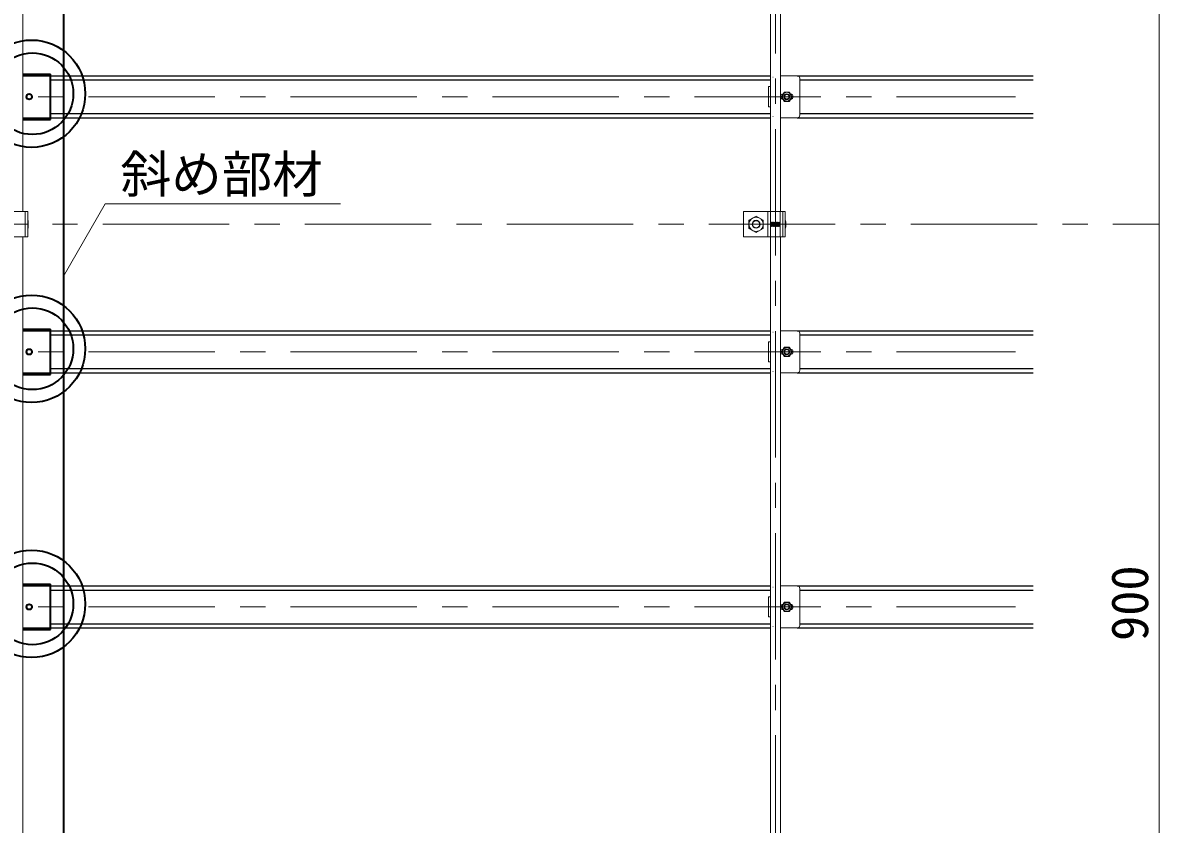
# Model space of a CAD drawing. Units: millimetres at full size, sheet at 1:30; details may follow other scales. Extents: x -5790 to 5910, y -4184 to 4114.
# Drawn here: x -3760 to -2410, y 1211 to 2163 of the extents above; entities that cross this region are included whole.
import ezdxf
from ezdxf.enums import TextEntityAlignment as Align

# ---------------------------------------------------------------- set-up
doc = ezdxf.new("R2010")
doc.units = ezdxf.units.MM
doc.header["$LTSCALE"] = 30
for name, pattern in [('CHAIN1', [8, 5, -1, 1, -1]), ('DASHED1', [1.8, 1.2, -0.6]), ('DASHED2', [3, 2, -1])]:
    doc.linetypes.add(name, pattern=pattern)
for name, color, linetype, lineweight in [('4-0_中心線', 4, 'CHAIN1', 9), ('4-1_吊り材', 7, 'Continuous', 18), ('4-2_野縁受け', 3, 'Continuous', 18), ('4-3_野縁', 2, 'Continuous', 25), ('4-4_斜め部材', 6, 'Continuous', 35), ('4-5_寸法', 4, 'Continuous', 9), ('4-6_文字', 7, 'Continuous', 18), ('4-7_金具', 6, 'Continuous', 35), ('4-A_クリップ', 7, 'Continuous', 18), ('4-B_ビス', 7, 'Continuous', 18)]:
    doc.layers.add(name, color=color, linetype=linetype, lineweight=lineweight)
doc.styles.add('ＭＳ ゴシック', font='')
doc.styles.get('ＭＳ ゴシック').set_extended_font_data('MS Gothic')

msp = doc.modelspace()

# ---------------------------------------------------------------- linework, layer by layer
at = {"layer": '4-0_中心線'}
for p, q in [((-2865.78, 686.31), (-2865.78, 3310.31)), ((-5121.78, 2074.81), (-2580.78, 2074.81)), ((-4624.78, 1923.31), (-2409.78, 1923.31)), ((-5121.78, 1771.81), (-2580.78, 1771.81)), ((-5121.78, 1468.81), (-2580.78, 1468.81))]:
    msp.add_line(p, q, dxfattribs=at)
at = {"layer": '4-1_吊り材'}
for p, q in [((-3757.03, 1908.31), (-3757.03, 1938.31)), ((-3754.12, 1908.31), (-3754.12, 1938.31)), ((-2871.78, 1908.31), (-2871.78, 1938.31)), ((-2860.28, 1908.31), (-2860.28, 1938.31)), ((-2857.03, 1908.31), (-2857.03, 1938.31)), ((-2854.12, 1908.31), (-2854.12, 1938.31)), ((-2897.28, 1918.4), (-2888.78, 1913.5)), ((-2888.78, 1913.5), (-2880.28, 1918.4)), ((-2880.28, 1918.4), (-2880.28, 1928.22)), ((-3803.78, 1908.31), (-3754.12, 1908.31)), ((-2903.78, 1908.31), (-2854.12, 1908.31))]:
    msp.add_line(p, q, dxfattribs=at)
at = {"layer": '4-1_吊り材', "linetype": 'DASHED2'}
msp.add_line((-2874.98, 1908.31), (-2874.98, 1938.31), dxfattribs=at)
at = {"layer": '4-1_吊り材'}
for points in [[(-3754.12, 1938.31), (-3803.78, 1938.31), (-3803.78, 1908.31)], [(-2854.12, 1938.31), (-2903.78, 1938.31), (-2903.78, 1908.31)], [(-2897.28, 1918.4), (-2897.28, 1928.22), (-2888.78, 1933.13), (-2880.28, 1928.22)]]:
    msp.add_lwpolyline(points, dxfattribs=at)
for radius in [8.5, 4.76]:
    msp.add_circle((-2888.78, 1923.31), radius, dxfattribs=at)
at = {"layer": '4-1_吊り材', "linetype": 'DASHED1'}
msp.add_circle((-2888.78, 1923.31), 4.25, dxfattribs=at)
at = {"layer": '4-2_野縁受け'}
for p, q in [((-3759.78, 1938.31), (-3759.78, 2808.31)), ((-2871.78, 1938.31), (-2871.78, 2808.31)), ((-2859.78, 1938.31), (-2859.78, 2808.31)), ((-3759.78, 1038.31), (-3759.78, 1908.31)), ((-2871.78, 1038.31), (-2871.78, 1908.31)), ((-2859.78, 1038.31), (-2859.78, 1908.31))]:
    msp.add_line(p, q, dxfattribs=at)
at = {"layer": '4-3_野縁'}
for p, q in [((-3727.03, 2099.81), (-2871.78, 2099.81)), ((-3727.03, 2094.81), (-2871.78, 2094.81)), ((-2839.78, 2099.81), (-2559.78, 2099.81)), ((-2836.78, 2094.81), (-2559.78, 2094.81)), ((-3727.03, 2054.81), (-2871.78, 2054.81)), ((-2836.78, 2054.81), (-2559.78, 2054.81)), ((-3727.03, 2049.81), (-2871.78, 2049.81)), ((-2839.78, 2049.81), (-2559.78, 2049.81)), ((-3727.03, 1796.81), (-2871.78, 1796.81)), ((-2839.78, 1796.81), (-2559.78, 1796.81)), ((-3727.03, 1791.81), (-2871.78, 1791.81)), ((-2836.78, 1791.81), (-2559.78, 1791.81)), ((-3727.03, 1751.81), (-2871.78, 1751.81)), ((-3727.03, 1746.81), (-2871.78, 1746.81)), ((-2839.78, 1746.81), (-2559.78, 1746.81)), ((-2836.78, 1751.81), (-2559.78, 1751.81)), ((-3727.03, 1493.81), (-2871.78, 1493.81)), ((-3727.03, 1488.81), (-2871.78, 1488.81)), ((-2839.78, 1493.81), (-2559.78, 1493.81)), ((-2836.78, 1488.81), (-2559.78, 1488.81)), ((-3727.03, 1448.81), (-2871.78, 1448.81)), ((-2836.78, 1448.81), (-2559.78, 1448.81)), ((-3727.03, 1443.81), (-2871.78, 1443.81)), ((-2839.78, 1443.81), (-2559.78, 1443.81))]:
    msp.add_line(p, q, dxfattribs=at)
at = {"layer": '4-4_斜め部材'}
msp.add_lwpolyline([(-3711.67, 2823.31), (-3711.67, 1027.8), (-3747.92, 1090.58)], dxfattribs=at)
at = {"layer": '4-5_寸法'}
for p, q in [((-2409.78, 1923.31), (-2409.78, 2823.31)), ((-2409.78, 543.31), (-2409.78, 1923.31))]:
    msp.add_line(p, q, dxfattribs=at)
at = {"layer": '4-6_文字'}
for q in [(-3712.14, 1860.97), (-3382.69, 1947.57)]:
    msp.add_line((-3662.14, 1947.57), q, dxfattribs=at)
at = {"layer": '4-7_金具'}
for p, q in [((-3759.78, 2101.81), (-3727.03, 2101.81)), ((-3727.03, 2047.81), (-3727.03, 2101.81)), ((-3759.78, 2047.81), (-3727.03, 2047.81)), ((-3759.78, 1798.81), (-3727.03, 1798.81)), ((-3727.03, 1744.81), (-3727.03, 1798.81)), ((-3759.78, 1744.81), (-3727.03, 1744.81)), ((-3759.78, 1495.81), (-3727.03, 1495.81)), ((-3727.03, 1441.81), (-3727.03, 1495.81)), ((-3759.78, 1441.81), (-3727.03, 1441.81))]:
    msp.add_line(p, q, dxfattribs=at)
at = {"layer": '4-7_金具', "linetype": 'DASHED1'}
for p, q in [((-3759.78, 2100.21), (-3727.03, 2100.21)), ((-3759.78, 2049.41), (-3727.03, 2049.41)), ((-3759.78, 1797.21), (-3727.03, 1797.21)), ((-3759.78, 1746.41), (-3727.03, 1746.41)), ((-3759.78, 1494.21), (-3727.03, 1494.21)), ((-3759.78, 1443.41), (-3727.03, 1443.41))]:
    msp.add_line(p, q, dxfattribs=at)
at = {"layer": '4-7_金具'}
for centre, radius in [((-3749.56, 2078.41), 63.79), ((-3748.47, 2078.42), 48.52), ((-3752.28, 2074.81), 3.25), ((-3749.56, 1775.41), 63.79), ((-3748.47, 1775.42), 48.52), ((-3752.28, 1771.81), 3.25), ((-3749.56, 1472.41), 63.79), ((-3748.47, 1472.42), 48.52), ((-3752.28, 1468.81), 3.25)]:
    msp.add_circle(centre, radius, dxfattribs=at)
at = {"layer": '4-A_クリップ'}
for p, q in [((-2868.78, 2098.16), (-2868.46, 2098.16)), ((-2839.78, 2099.81), (-2859.78, 2099.81)), ((-2836.78, 2052.81), (-2836.78, 2096.81)), ((-2836.78, 2095.53), (-2836.78, 2054.09)), ((-2871.78, 2062.82), (-2874.08, 2062.82)), ((-2868.46, 2051.46), (-2868.78, 2051.46)), ((-2859.78, 2049.81), (-2839.78, 2049.81)), ((-2839.78, 1796.81), (-2859.78, 1796.81)), ((-2868.78, 1795.16), (-2868.46, 1795.16)), ((-2836.78, 1749.81), (-2836.78, 1793.81)), ((-2836.78, 1792.53), (-2836.78, 1751.09)), ((-2871.78, 1759.82), (-2874.08, 1759.82)), ((-2868.46, 1748.46), (-2868.78, 1748.46)), ((-2859.78, 1746.81), (-2839.78, 1746.81)), ((-2868.78, 1492.16), (-2868.46, 1492.16)), ((-2839.78, 1493.81), (-2859.78, 1493.81)), ((-2836.78, 1446.81), (-2836.78, 1490.81)), ((-2836.78, 1489.53), (-2836.78, 1448.09)), ((-2871.78, 1456.82), (-2874.08, 1456.82)), ((-2868.46, 1445.46), (-2868.78, 1445.46)), ((-2859.78, 1443.81), (-2839.78, 1443.81))]:
    msp.add_line(p, q, dxfattribs=at)
for points in [[(-2874.08, 2062.82), (-2874.08, 2086.82), (-2871.78, 2086.82)], [(-2874.08, 1759.82), (-2874.08, 1783.82), (-2871.78, 1783.82)], [(-2874.08, 1456.82), (-2874.08, 1480.82), (-2871.78, 1480.82)]]:
    msp.add_lwpolyline(points, dxfattribs=at)
for centre, radius, start, end in [((-2839.78, 2096.81), 3, 0, 90), ((-2856.53, 2074.81), 3.25, 94.04304, 265.95748), ((-2848.03, 2074.81), 3.25, 274.042, 85.95748), ((-2839.78, 2052.81), 3, 270, 0), ((-2839.78, 1793.81), 3, 0, 90), ((-2856.53, 1771.81), 3.25, 94.04304, 265.95748), ((-2848.03, 1771.81), 3.25, 274.042, 85.95748), ((-2839.78, 1749.81), 3, 270, 0), ((-2839.78, 1490.81), 3, 0, 90), ((-2856.53, 1468.81), 3.25, 94.04304, 265.95748), ((-2848.03, 1468.81), 3.25, 274.042, 85.95748), ((-2839.78, 1446.81), 3, 270, 0)]:
    msp.add_arc(centre, radius, start, end, dxfattribs=at)
at = {"layer": '4-B_ビス'}
for p, q in [((-3753.53, 1919.83), (-3753.53, 1926.76)), ((-2871.78, 1925.55), (-2871.72, 1925.49)), ((-2871.78, 1920.86), (-2871.72, 1920.8)), ((-2871.72, 1925.49), (-2871.41, 1921.11)), ((-2871.72, 1920.8), (-2871.41, 1921.11)), ((-2871.41, 1925.49), (-2871.09, 1921.11)), ((-2870.78, 1925.49), (-2870.47, 1921.11)), ((-2870.78, 1925.49), (-2870.47, 1925.49)), ((-2870.47, 1925.49), (-2870.16, 1925.8)), ((-2870.47, 1925.49), (-2870.16, 1921.11)), ((-2870.47, 1921.11), (-2870.16, 1921.11)), ((-2870.16, 1925.8), (-2869.84, 1925.49)), ((-2869.84, 1925.49), (-2869.53, 1921.11)), ((-2869.53, 1925.49), (-2869.22, 1921.11)), ((-2868.91, 1925.49), (-2868.59, 1921.11)), ((-2868.59, 1925.49), (-2868.28, 1921.11)), ((-2867.97, 1925.49), (-2867.66, 1921.11)), ((-2867.66, 1925.49), (-2867.34, 1921.11)), ((-2867.03, 1925.49), (-2866.72, 1921.11)), ((-2866.72, 1925.49), (-2866.41, 1921.11)), ((-2866.09, 1925.49), (-2865.78, 1921.11)), ((-2865.78, 1925.49), (-2865.47, 1921.11)), ((-2865.16, 1925.49), (-2864.84, 1921.11)), ((-2864.84, 1925.49), (-2864.53, 1921.11)), ((-2864.22, 1925.49), (-2863.91, 1921.11)), ((-2864.22, 1925.49), (-2863.91, 1925.49)), ((-2863.91, 1925.49), (-2863.59, 1925.8)), ((-2863.91, 1925.49), (-2863.59, 1921.11)), ((-2863.91, 1921.11), (-2863.59, 1921.11)), ((-2863.59, 1925.8), (-2863.28, 1925.49)), ((-2863.28, 1925.49), (-2862.97, 1921.11)), ((-2862.97, 1925.49), (-2862.66, 1921.11)), ((-2862.34, 1925.49), (-2862.03, 1921.11)), ((-2862.03, 1925.49), (-2861.72, 1921.11)), ((-2861.41, 1925.49), (-2861.09, 1921.11)), ((-2861.09, 1925.49), (-2860.78, 1921.11)), ((-2860.47, 1925.49), (-2860.28, 1925.49)), ((-2860.47, 1925.49), (-2860.28, 1922.88)), ((-2860.47, 1920.8), (-2860.28, 1920.99)), ((-2853.53, 1919.83), (-2853.53, 1926.76))]:
    msp.add_line(p, q, dxfattribs=at)
for points in [[(-2855.46, 2069.31), (-2858.63, 2074.81), (-2855.46, 2080.31), (-2849.11, 2080.31), (-2845.93, 2074.81), (-2849.11, 2069.31)], [(-2855.46, 1766.31), (-2858.63, 1771.81), (-2855.46, 1777.31), (-2849.11, 1777.31), (-2845.93, 1771.81), (-2849.11, 1766.31)], [(-2855.46, 1463.31), (-2858.63, 1468.81), (-2855.46, 1474.31), (-2849.11, 1474.31), (-2845.93, 1468.81), (-2849.11, 1463.31)]]:
    msp.add_lwpolyline(points, close=True, dxfattribs=at)
for points in [[(-2871.72, 1925.49), (-2871.41, 1925.49), (-2871.09, 1925.8), (-2870.78, 1925.49)], [(-2871.41, 1921.11), (-2871.09, 1921.11), (-2870.78, 1920.8), (-2870.47, 1921.11)], [(-2870.16, 1921.11), (-2869.84, 1920.8), (-2869.53, 1921.11)], [(-2869.84, 1925.49), (-2869.53, 1925.49), (-2869.22, 1925.8), (-2868.91, 1925.49)], [(-2869.53, 1921.11), (-2869.22, 1921.11), (-2868.91, 1920.8), (-2868.59, 1921.11)], [(-2868.91, 1925.49), (-2868.59, 1925.49), (-2868.28, 1925.8), (-2867.97, 1925.49)], [(-2868.59, 1921.11), (-2868.28, 1921.11), (-2867.97, 1920.8), (-2867.66, 1921.11)], [(-2867.97, 1925.49), (-2867.66, 1925.49), (-2867.34, 1925.8), (-2867.03, 1925.49)], [(-2867.66, 1921.11), (-2867.34, 1921.11), (-2867.03, 1920.8), (-2866.72, 1921.11)], [(-2867.03, 1925.49), (-2866.72, 1925.49), (-2866.41, 1925.8), (-2866.09, 1925.49)], [(-2866.72, 1921.11), (-2866.41, 1921.11), (-2866.09, 1920.8), (-2865.78, 1921.11)], [(-2866.09, 1925.49), (-2865.78, 1925.49), (-2865.47, 1925.8), (-2865.16, 1925.49)], [(-2865.78, 1921.11), (-2865.47, 1921.11), (-2865.16, 1920.8), (-2864.84, 1921.11)], [(-2865.16, 1925.49), (-2864.84, 1925.49), (-2864.53, 1925.8), (-2864.22, 1925.49)], [(-2864.84, 1921.11), (-2864.53, 1921.11), (-2864.22, 1920.8), (-2863.91, 1921.11)], [(-2863.59, 1921.11), (-2863.28, 1920.8), (-2862.97, 1921.11)], [(-2863.28, 1925.49), (-2862.97, 1925.49), (-2862.66, 1925.8), (-2862.34, 1925.49)], [(-2862.97, 1921.11), (-2862.66, 1921.11), (-2862.34, 1920.8), (-2862.03, 1921.11)], [(-2862.34, 1925.49), (-2862.03, 1925.49), (-2861.72, 1925.8), (-2861.41, 1925.49)], [(-2862.03, 1921.11), (-2861.72, 1921.11), (-2861.41, 1920.8), (-2861.09, 1921.11)], [(-2861.41, 1925.49), (-2861.09, 1925.49), (-2860.78, 1925.8), (-2860.47, 1925.49)], [(-2861.09, 1921.11), (-2860.78, 1921.11), (-2860.47, 1920.8)]]:
    msp.add_lwpolyline(points, dxfattribs=at)
for centre, radius in [((-2852.28, 2074.81), 5.24), ((-2852.28, 2074.81), 3.5), ((-2852.28, 1771.81), 5.24), ((-2852.28, 1771.81), 3.5), ((-2852.28, 1468.81), 5.24), ((-2852.28, 1468.81), 3.5)]:
    msp.add_circle(centre, radius, dxfattribs=at)
at = {"layer": '4-B_ビス', "linetype": 'DASHED1'}
for centre in [(-2852.28, 2074.81), (-2852.28, 1771.81), (-2852.28, 1468.81)]:
    msp.add_circle(centre, 2.75, dxfattribs=at)
at = {"layer": '4-B_ビス'}
for centre, radius, start, end in [((-3754.87, 1926.76), 1.33, 303.93712, 56.06288), ((-3757.87, 1923.3), 4.33, 329.77861, 30.22139), ((-3754.87, 1919.83), 1.33, 303.93712, 56.06288), ((-2854.87, 1926.76), 1.33, 303.93712, 56.06288), ((-2857.87, 1923.3), 4.33, 329.77861, 30.22139), ((-2854.87, 1919.83), 1.33, 303.93712, 56.06288)]:
    msp.add_arc(centre, radius, start, end, dxfattribs=at)

# ---------------------------------------------------------------- texts
at = {"layer": '4-5_寸法', "style": 'ＭＳ ゴシック'}
msp.add_text('900', height=43.99, rotation=90, dxfattribs=at).set_placement((-2409.78, 1428.31), align=Align.BOTTOM_LEFT)
at = {"layer": '4-6_文字', "color": 4, "style": 'ＭＳ ゴシック'}
msp.add_text('斜め部材', height=43.99, dxfattribs=at).set_placement((-3643.63, 1947.57), align=Align.BOTTOM_LEFT)

doc.saveas('drawing.dxf')
